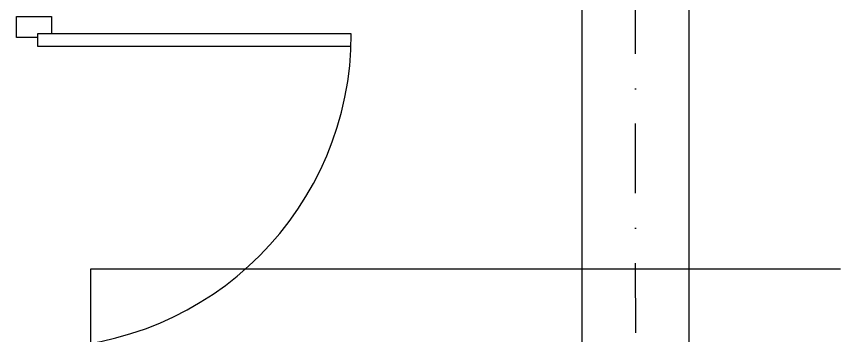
# Model space of a CAD drawing. Extents: x -437689 to -407696, y -55787 to -37037.
# Drawn here: x -423895 to -423009, y -40842 to -40499 of the extents above; entities that cross this region are included whole.
import ezdxf

# ---------------------------------------------------------------- set-up
doc = ezdxf.new("R2010")
doc.units = 0
doc.header["$LTSCALE"] = 150
doc.header["$MEASUREMENT"] = 0
doc.linetypes.add('DASHDOT', pattern=[1, 0.5, -0.25, 0, -0.25])
doc.layers.get('0').update_dxf_attribs({"linetype": 'CONTINUOUS'})
for name, color, linetype in [('DOOR', 31, 'CONTINUOUS'), ('GRID', 252, 'DASHDOT'), ('WALL', 7, 'CONTINUOUS')]:
    doc.layers.add(name, color=color, linetype=linetype)

msp = doc.modelspace()

# ---------------------------------------------------------------- linework, layer by layer
msp.add_lwpolyline([(-423814.82, -41287.01), (-423814.82, -40770.89), (-423059.22, -40770.89), (-423008.82, -40770.89)])
at = {"layer": 'DOOR', "color": 8}
for p, q in [((-423894.76, -40499.4), (-423857.26, -40499.38)), ((-423894.75, -40521.9), (-423894.76, -40499.4)), ((-423857.26, -40499.38), (-423857.26, -40518.13)), ((-423872.25, -40521.89), (-423894.75, -40521.9)), ((-423534.76, -40518.01), (-423872.26, -40518.14)), ((-423857.26, -40518.13), (-423872.26, -40518.14)), ((-423872.26, -40518.14), (-423872.25, -40531.26)), ((-423872.26, -40518.14), (-423872.25, -40521.89)), ((-423872.25, -40531.26), (-423535.01, -40531.13))]:
    msp.add_line(p, q, dxfattribs=at)
msp.add_arc((-423872.26, -40518.14), 337.5, 270.02263, 0.02263, dxfattribs=at)
at = {"layer": 'GRID'}
msp.add_line((-423228.15, -43091.09), (-423230.04, -38301.7), dxfattribs=at)
at = {"layer": 'WALL'}
for p, q in [((-423171.15, -41814.03), (-423172.34, -38814.03)), ((-423286.37, -41249.07), (-423286.72, -40381.57))]:
    msp.add_line(p, q, dxfattribs=at)

doc.saveas('drawing.dxf')
